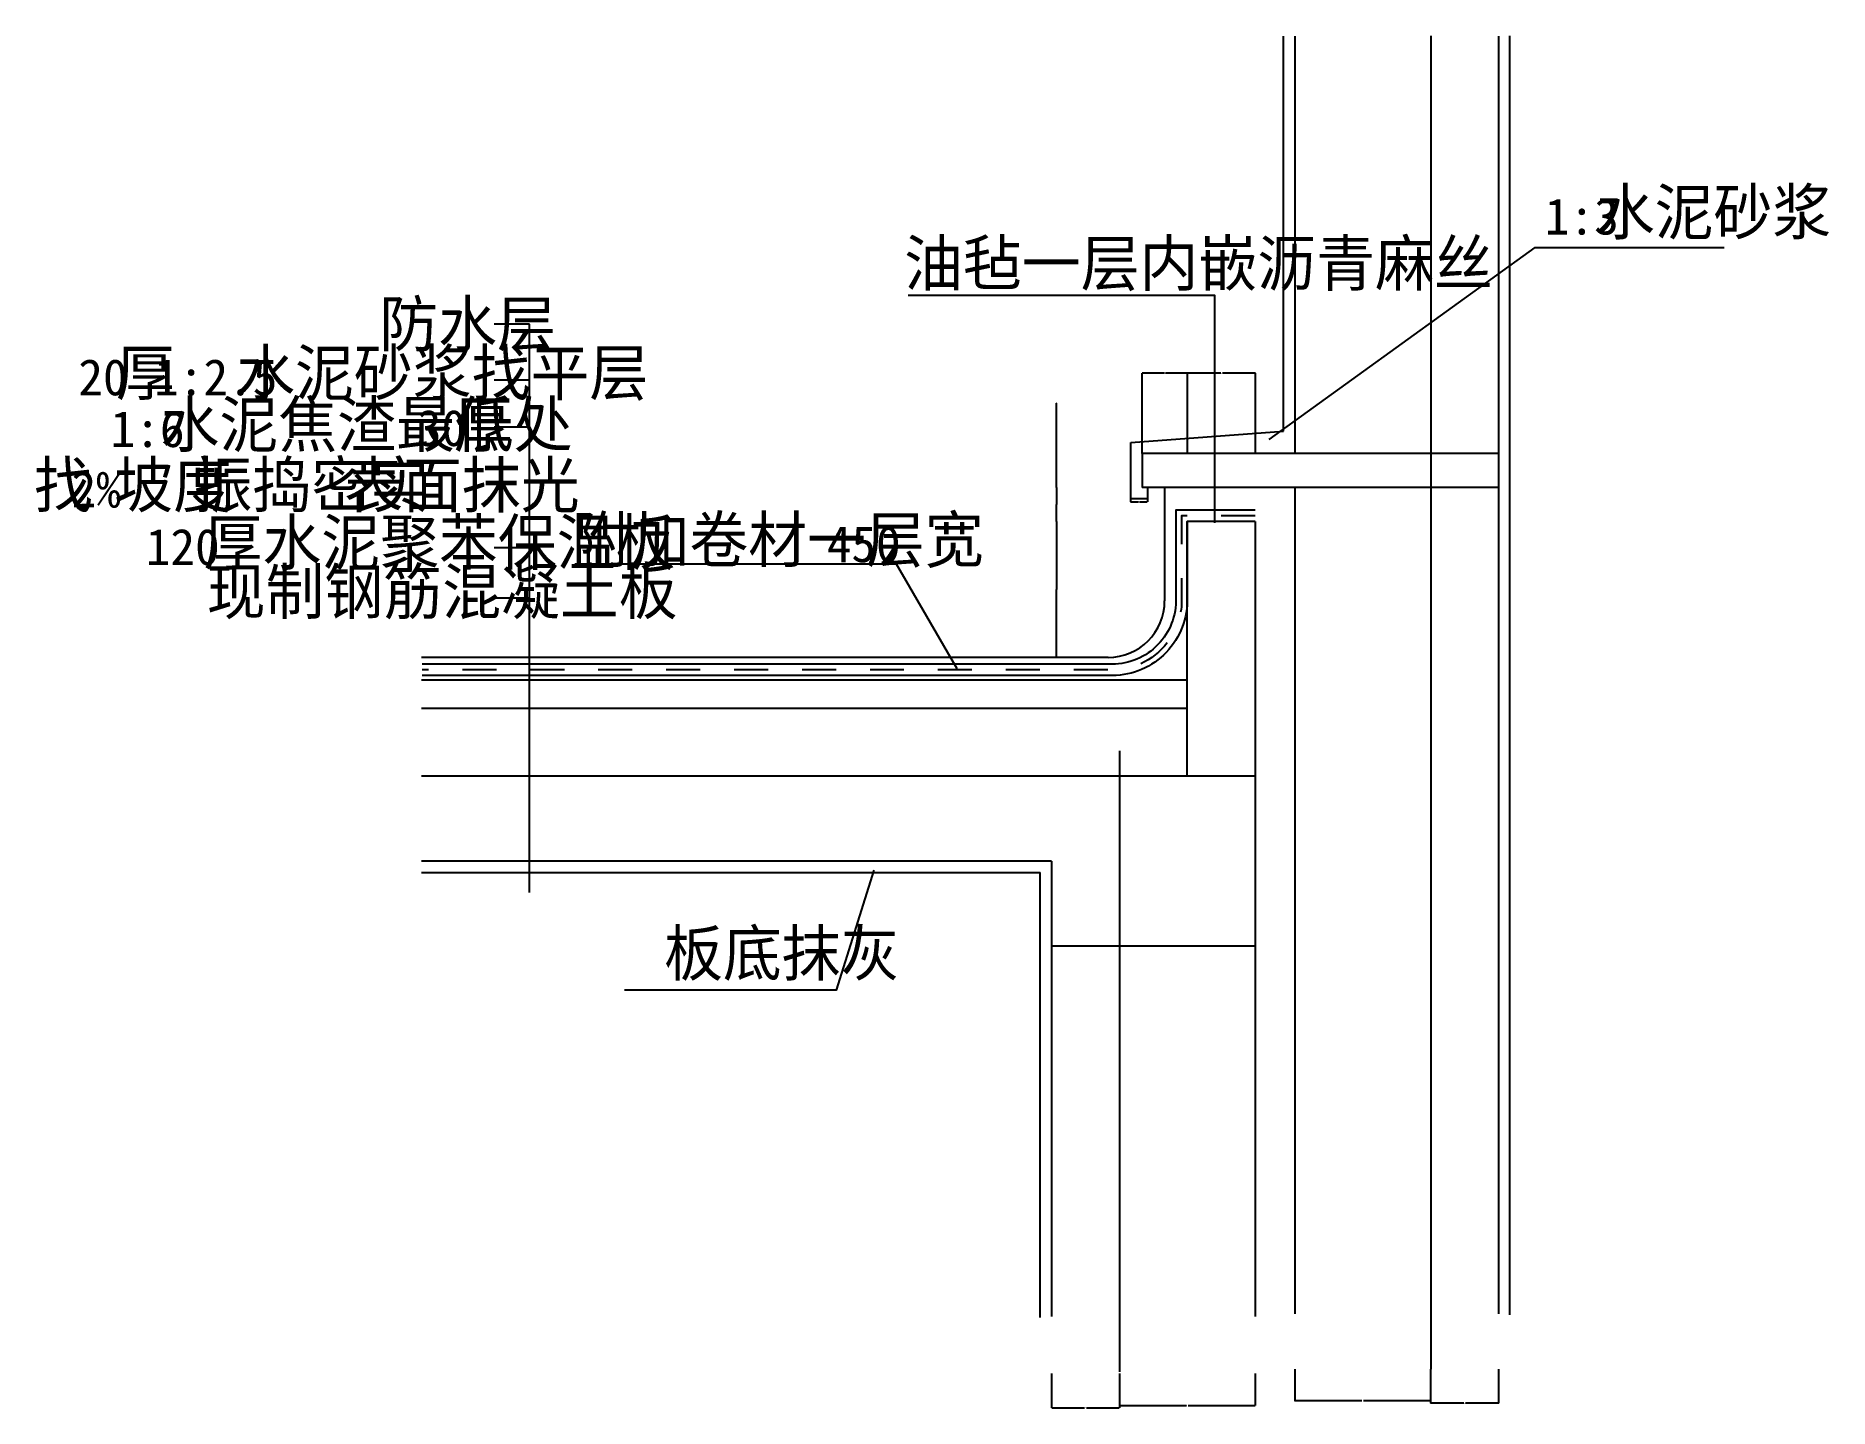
# Model space of a CAD drawing. Header units: metres. Extents: x -2 to 15838, y 0 to 12141.
# Drawn here: x 12670 to 15838, y 9717 to 12141 of the extents above; entities outside this region: 1.
import ezdxf

# ---------------------------------------------------------------- set-up
doc = ezdxf.new("R2010")
doc.units = ezdxf.units.M
for name, color, linetype in [('DOTE', 1, 'Continuous'), ('PUB_DIM', 3, 'Continuous'), ('PUB_HATCH', 7, 'Continuous'), ('PUB_TEXT', 7, 'Continuous'), ('S_SURFACE', 6, 'Continuous'), ('SURFACE', 6, 'Continuous'), ('WALL', 255, 'Continuous')]:
    doc.layers.add(name, color=color, linetype=linetype)
doc.dimstyles.get("Standard").update_dxf_attribs({"dimtxt": 2.5, "dimasz": 2.5, "dimexe": 1.25, "dimexo": 0.625, "dimtad": 1, "dimcen": 2.5, "dimazin": 3, "dimtfac": 1, "dimtmove": 0, "dimatfit": 3})

# ---------------------------------------------------------------- blocks, each defined once
blk = doc.blocks.new('*D2')
for p, q in [((14472.73, 11283.17), (14472.73, 11163.19)), ((14472.48, 11163.19), (14472.23, 11163.19)), ((14472.73, 11043.21), (14472.73, 11163.19)), ((14472.73, 11163.19), (14472.73, 11163.19)), ((14472.98, 11163.19), (14473.23, 11163.19))]:
    blk.add_line(p, q)
at = {"layer": 'Defpoints'}
for p in [(14472.73, 11283.17), (14472.73, 11163.19), (14472.73, 11043.21)]:
    blk.add_point(p, dxfattribs=at)
at = {"layer": 'PUB_DIM', "insert": (14472.73, 11164.315), "char_height": 1, "attachment_point": 5}
blk.add_mtext('0', dxfattribs=at)
blk = doc.blocks.new('*D3')
for p, q in [((15133.82, 9785.9), (15133.82, 9725.45)), ((15253.82, 9785.9), (15253.82, 9725.45)), ((15192.32, 9725.45), (15133.57, 9725.45)), ((15254.07, 9725.45), (15195.32, 9725.45))]:
    blk.add_line(p, q)
at = {"layer": 'Defpoints'}
for p in [(15133.82, 9785.9), (15253.82, 9785.9), (15253.82, 9725.45)]:
    blk.add_point(p, dxfattribs=at)
at = {"layer": 'PUB_DIM', "insert": (15193.82, 9725.45), "char_height": 1, "attachment_point": 5}
blk.add_mtext('120', dxfattribs=at)
blk = doc.blocks.new('*D4')
for p, q in [((14464.08, 9777.96), (14464.08, 9717.51)), ((14584.08, 9777.96), (14584.08, 9717.51)), ((14464.33, 9717.51), (14522.58, 9717.51)), ((14525.58, 9717.51), (14583.83, 9717.51))]:
    blk.add_line(p, q)
at = {"layer": 'Defpoints'}
for p in [(14464.08, 9777.96), (14584.08, 9777.96), (14464.08, 9717.51)]:
    blk.add_point(p, dxfattribs=at)
at = {"layer": 'PUB_DIM', "insert": (14524.08, 9717.51), "char_height": 1, "attachment_point": 5}
blk.add_mtext('120', dxfattribs=at)
blk = doc.blocks.new('*D5')
for p, q in [((14584.08, 9777.96), (14584.08, 9721.75)), ((14824.08, 9777.96), (14824.08, 9721.75)), ((14584.33, 9721.75), (14702.58, 9721.75)), ((14705.58, 9721.75), (14823.83, 9721.75))]:
    blk.add_line(p, q)
at = {"layer": 'Defpoints'}
for p in [(14584.08, 9777.96), (14824.08, 9777.96), (14584.08, 9721.75)]:
    blk.add_point(p, dxfattribs=at)
at = {"layer": 'PUB_DIM', "insert": (14704.08, 9721.75), "char_height": 1, "attachment_point": 5}
blk.add_mtext('240', dxfattribs=at)
blk = doc.blocks.new('*D6')
for p, q in [((14893.82, 9785.9), (14893.82, 9729.69)), ((15133.82, 9785.9), (15133.82, 9729.69)), ((15012.32, 9729.69), (14893.57, 9729.69)), ((15134.07, 9729.69), (15015.32, 9729.69))]:
    blk.add_line(p, q)
at = {"layer": 'Defpoints'}
for p in [(14893.82, 9785.9), (15133.82, 9785.9), (15133.82, 9729.69)]:
    blk.add_point(p, dxfattribs=at)
at = {"layer": 'PUB_DIM', "insert": (15013.82, 9729.69), "char_height": 1, "attachment_point": 5}
blk.add_mtext('240', dxfattribs=at)
blk = doc.blocks.new('*D7')
for p, q in [((14472.48, 11492.46), (14472.23, 11492.46)), ((14472.73, 11343.21), (14472.73, 11492.46)), ((14472.73, 11403.21), (14472.73, 11492.46)), ((14472.73, 11492.46), (14472.73, 11492.46)), ((14472.98, 11492.46), (14473.23, 11492.46))]:
    blk.add_line(p, q)
at = {"layer": 'Defpoints'}
for p in [(14472.73, 11492.46), (14472.73, 11403.21), (14472.73, 11343.21)]:
    blk.add_point(p, dxfattribs=at)
at = {"layer": 'PUB_DIM', "insert": (14472.73, 11493.585), "char_height": 1, "attachment_point": 5}
blk.add_mtext('0', dxfattribs=at)
blk = doc.blocks.new('*D8')
for p, q in [((14472.73, 11343.21), (14472.73, 11313.19)), ((14472.48, 11313.19), (14472.23, 11313.19)), ((14472.73, 11283.17), (14472.73, 11313.19)), ((14472.73, 11313.19), (14472.73, 11313.19)), ((14472.98, 11313.19), (14473.23, 11313.19))]:
    blk.add_line(p, q)
at = {"layer": 'Defpoints'}
for p in [(14472.73, 11343.21), (14472.73, 11313.19), (14472.73, 11283.17)]:
    blk.add_point(p, dxfattribs=at)
at = {"layer": 'PUB_DIM', "insert": (14472.73, 11314.315), "char_height": 1, "attachment_point": 5}
blk.add_mtext('0', dxfattribs=at)
blk = doc.blocks.new('*D9')
for p, q in [((14762.9, 11545.28), (14704.15, 11545.28)), ((14704.4, 11403.17), (14704.4, 11545.28)), ((14824.65, 11545.28), (14765.9, 11545.28)), ((14824.4, 11403.17), (14824.4, 11545.28))]:
    blk.add_line(p, q)
at = {"layer": 'Defpoints'}
for p in [(14824.4, 11545.28), (14704.4, 11403.17), (14824.4, 11403.17)]:
    blk.add_point(p, dxfattribs=at)
at = {"layer": 'PUB_DIM', "insert": (14764.4, 11545.28), "char_height": 1, "attachment_point": 5}
blk.add_mtext('120', dxfattribs=at)
blk = doc.blocks.new('*D10')
for p, q in [((14663.4, 11545.28), (14624.15, 11545.28)), ((14624.4, 11403.17), (14624.4, 11545.28)), ((14704.65, 11545.28), (14665.4, 11545.28)), ((14704.4, 11403.17), (14704.4, 11545.28))]:
    blk.add_line(p, q)
at = {"layer": 'Defpoints'}
for p in [(14704.4, 11545.28), (14624.4, 11403.17), (14704.4, 11403.17)]:
    blk.add_point(p, dxfattribs=at)
at = {"layer": 'PUB_DIM', "insert": (14664.4, 11545.28), "char_height": 1, "attachment_point": 5}
blk.add_mtext('80', dxfattribs=at)
blk = doc.blocks.new('*D11')
for p, q in [((14603.56, 11323.17), (14603.56, 11318.31)), ((14603.81, 11318.31), (14617.56, 11318.31)), ((14619.56, 11318.31), (14633.31, 11318.31)), ((14633.56, 11323.17), (14633.56, 11318.31))]:
    blk.add_line(p, q)
at = {"layer": 'Defpoints'}
for p in [(14603.56, 11323.17), (14603.56, 11318.31), (14633.56, 11323.17)]:
    blk.add_point(p, dxfattribs=at)
at = {"layer": 'PUB_DIM', "insert": (14618.56, 11318.31), "char_height": 1, "attachment_point": 5}
blk.add_mtext('30', dxfattribs=at)
blk = doc.blocks.new('*D1')
for p, q in [((-0.25, 11224.75), (-0.5, 11224.75)), ((0, 0), (0, 11224.75)), ((0, 0), (0, 11224.75)), ((0, 11224.75), (0, 11224.75)), ((0.25, 11224.75), (0.5, 11224.75))]:
    blk.add_line(p, q)
at = {"layer": 'Defpoints'}
for p in [(0, 11224.75), (0, 0), (0, 0)]:
    blk.add_point(p, dxfattribs=at)
at = {"layer": 'PUB_DIM', "insert": (0, 11225.875), "char_height": 1, "attachment_point": 5}
blk.add_mtext('R=100', dxfattribs=at)

msp = doc.modelspace()

# ---------------------------------------------------------------- linework, layer by layer
at = {"layer": 'DOTE'}
for p, q in [((15133.95, 12141.32), (15133.95, 9785.47)), ((14583.95, 10877.86), (14583.95, 9780.76))]:
    msp.add_line(p, q, dxfattribs=at)
at = {"layer": 'PUB_DIM'}
for p, q in [((13541.9, 11631.79), (13479.52, 11631.79)), ((13541.9, 10627.86), (13541.9, 11631.79)), ((13541.9, 11532.82), (13479.52, 11532.82)), ((13541.9, 11450.23), (13479.52, 11450.23)), ((13541.9, 11237.04), (13479.52, 11237.04)), ((13541.9, 11148.1), (13479.52, 11148.1))]:
    msp.add_line(p, q, dxfattribs=at)
for points in [[(14848.85, 11428.22), (15318.68, 11767.63), (15652.66, 11767.63)], [(14752.62, 11281.14), (14752.62, 11682.78), (14210.77, 11682.78)], [(14297.55, 11023.17), (14189.93, 11207.94), (13621.98, 11207.94)], [(14150.02, 10667.27), (14083.62, 10455.54), (13709.72, 10455.54)]]:
    msp.add_lwpolyline(points, dxfattribs=at)
at = {"layer": 'PUB_HATCH'}
for p, q in [((14663.95, 11343.17), (14663.95, 11143.17)), ((14823.95, 11283.17), (14703.95, 11283.17)), ((14563.95, 11043.17), (13351.23, 11043.17)), ((14703.95, 11003.17), (13351.23, 11003.17)), ((14703.95, 10953.17), (13351.23, 10953.17))]:
    msp.add_line(p, q, dxfattribs=at)
msp.add_arc((14563.95, 11143.17), 100, 270, 360, dxfattribs=at)
at = {"layer": 'S_SURFACE'}
for p, q in [((14873.95, 11443.17), (14873.95, 12140.87)), ((15273.95, 9881.7), (15273.95, 12141.32)), ((14603.95, 11423.17), (14873.95, 11443.17)), ((14603.95, 11323.17), (14603.95, 11423.17)), ((14633.95, 11323.17), (14633.95, 11343.17)), ((14633.95, 11323.17), (14603.95, 11323.17)), ((13351.23, 10663.17), (14443.95, 10663.17)), ((14443.95, 9876.99), (14443.95, 10663.17))]:
    msp.add_line(p, q, dxfattribs=at)
at = {"layer": 'SURFACE'}
for points in [[(14823.95, 11303.17), (14683.95, 11303.17), (14683.95, 11142.2, -0.42), (14565.5, 11031.14), (13352.08, 11031.14)], [(14823.95, 11283.17), (14703.95, 11283.17), (14703.95, 11142.05, -0.42), (14565.03, 11011.14), (13352.08, 11011.14)], [(14703.95, 11293.17), (14693.95, 11293.17), (14693.95, 11243.17, -0.42)], [(14693.95, 11183.17), (14693.95, 11142.13, -0.04), (14692.21, 11123.27)], [(14668.36, 11068.86, -0.12), (14621.79, 11031.98)]]:
    msp.add_lwpolyline(points, format="xyb", dxfattribs=at)
for points in [[(14823.95, 11293.17), (14763.95, 11293.17)], [(13363.36, 11021.14), (13352.08, 11021.14)], [(13483.36, 11021.14), (13423.36, 11021.14)], [(13603.36, 11021.14), (13543.36, 11021.14)], [(13723.36, 11021.14), (13663.36, 11021.14)], [(13843.36, 11021.14), (13783.36, 11021.14)], [(13963.36, 11021.14), (13903.36, 11021.14)], [(14083.36, 11021.14), (14023.36, 11021.14)], [(14203.36, 11021.14), (14143.36, 11021.14)], [(14323.36, 11021.14), (14263.36, 11021.14)], [(14443.36, 11021.14), (14383.36, 11021.14)], [(14563.36, 11021.14), (14503.36, 11021.14)]]:
    msp.add_lwpolyline(points, dxfattribs=at)
at = {"layer": 'WALL'}
for p, q in [((14893.95, 12140.87), (14893.95, 11403.17)), ((15253.95, 12140.87), (15253.95, 11403.17)), ((15253.95, 11403.17), (14623.95, 11403.17)), ((14623.95, 11403.17), (14623.95, 11343.17)), ((15253.95, 11403.17), (15253.95, 11343.17)), ((15253.95, 11343.17), (14623.95, 11343.17)), ((14893.95, 11343.17), (14893.95, 9883.21)), ((15253.95, 11343.17), (15253.95, 9883.21)), ((14703.95, 10833.17), (14703.95, 11283.17)), ((14823.95, 11283.17), (14823.95, 10833.17)), ((14823.95, 10833.17), (13351.23, 10833.17)), ((14823.95, 10833.17), (14823.95, 10533.17)), ((14463.95, 10683.17), (13351.23, 10683.17)), ((14463.95, 10683.17), (14463.95, 10533.17)), ((14463.95, 10533.17), (14463.95, 9878.5)), ((14823.95, 10533.17), (14463.95, 10533.17)), ((14823.95, 10533.17), (14823.95, 9878.5))]:
    msp.add_line(p, q, dxfattribs=at)

# ---------------------------------------------------------------- texts
at = {"layer": 'PUB_TEXT'}
for s, height, p in [('水泥砂浆', 80, (15425.65, 11790.26)), ('1:3', 64, (15335.66, 11790.26)), ('油毡一层内嵌沥青麻丝', 80, (14203.54, 11699.75)), ('防水层', 80, (13276.34, 11592.62)), ('水泥砂浆找平层', 80, (13023.53, 11506.26)), ('20', 64, (12744.67, 11506.26)), ('厚', 80, (12811.01, 11506.26)), ('1:2.5', 64, (12878.69, 11506.26)), ('水泥焦渣最低处', 80, (12889.89, 11414.84)), ('厚', 80, (13407.91, 11414.84)), ('1:6', 64, (12801.73, 11414.84)), ('30', 64, (13342.7, 11416.64)), ('找', 80, (12666.11, 11308.1)), ('坡度', 80, (12807.95, 11308.1)), ('振捣密实', 80, (12948.47, 11308.1)), ('表面抹光', 80, (13214.46, 11308.1)), ('2%', 64, (12732.78, 11308.1)), ('厚水泥聚苯保温板', 80, (12965.86, 11206.52)), ('附加卷材一层宽', 80, (13616.26, 11211.44)), ('120', 64, (12863.83, 11206.52)), ('450', 64, (14066.92, 11211.44)), ('现制钢筋混凝土板', 80, (12971.42, 11119.6)), ('板底抹灰', 80, (13779.47, 10480.81))]:
    msp.add_text(s, height=height, dxfattribs=at).set_placement(p)

# ---------------------------------------------------------------- dimensions: what is measured, and where the dimension line sits
at = {"layer": 'PUB_DIM'}
for base, p1, p2, picture, middle in [((14704.4, 11545.28), (14704.4, 11403.17), (14624.4, 11403.17), '*D10', (14664.4, 11545.28)), ((14824.4, 11545.28), (14824.4, 11403.17), (14704.4, 11403.17), '*D9', (14764.4, 11545.28)), ((14472.73, 11492.46), (14472.73, 11343.21), (14472.73, 11403.21), '*D7', (14472.73, 11493.585)), ((14472.73, 11313.19), (14472.73, 11283.17), (14472.73, 11343.21), '*D8', (14472.73, 11314.315)), ((14603.56, 11318.31), (14603.56, 11323.17), (14633.56, 11323.17), '*D11', (14618.56, 11318.31)), ((14472.73, 11163.19), (14472.73, 11043.21), (14472.73, 11283.17), '*D2', (14472.73, 11164.315)), ((14464.08, 9717.51), (14464.08, 9777.96), (14584.08, 9777.96), '*D4', (14524.08, 9717.51)), ((14584.08, 9721.75), (14584.08, 9777.96), (14824.08, 9777.96), '*D5', (14704.08, 9721.75)), ((15133.82, 9729.69), (15133.82, 9785.9), (14893.82, 9785.9), '*D6', (15013.82, 9729.69)), ((15253.82, 9725.45), (15253.82, 9785.9), (15133.82, 9785.9), '*D3', (15193.82, 9725.45))]:
    dim = msp.add_linear_dim(base=base, p1=p1, p2=p2, dimstyle='Standard', dxfattribs=at)
    dim.commit()
    dim.dimension.update_dxf_attribs({"geometry": picture, "text_midpoint": middle})
dim = msp.add_linear_dim(base=(0, 11224.75), p1=(0, 0), p2=(0, 0), text='R=100', dimstyle='Standard', dxfattribs=at)
dim.commit()
dim.dimension.update_dxf_attribs({"geometry": '*D1', "text_midpoint": (0, 11225.875)})

doc.saveas('drawing.dxf')
